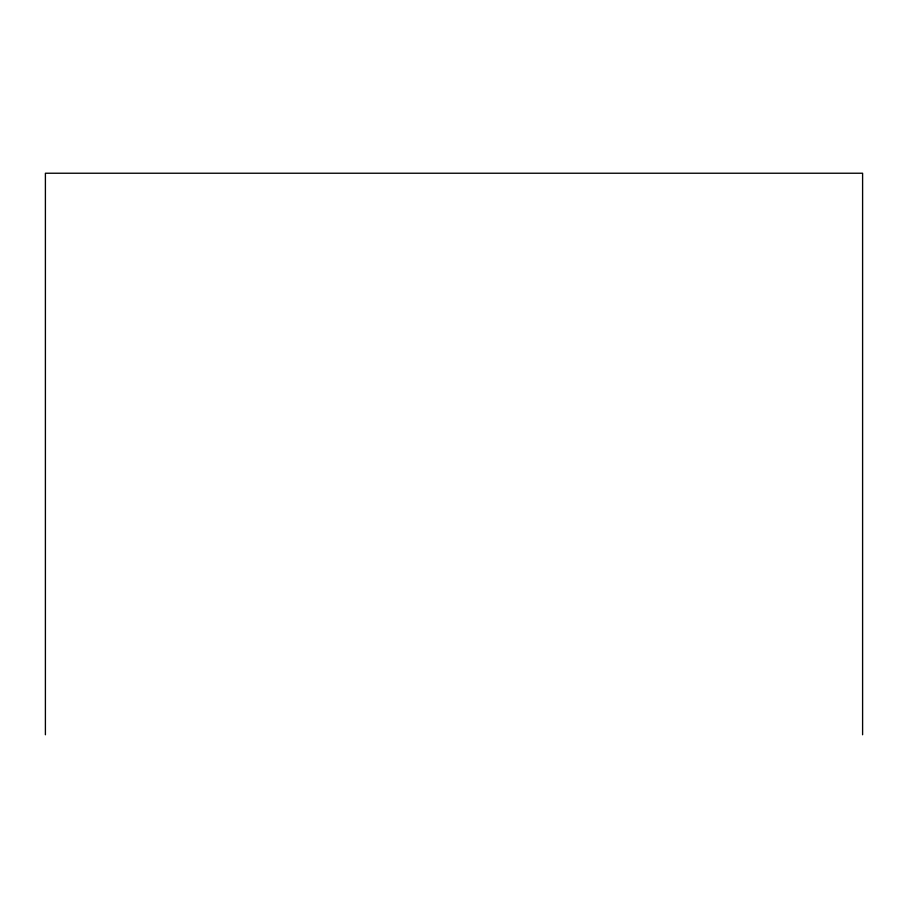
<?xml version="1.0" encoding="UTF-8"?>
<svg xmlns="http://www.w3.org/2000/svg" width="908" height="908" viewBox="0 0 908 908"><rect width="100%" height="100%" fill="white"/><g stroke="black" fill="none" stroke-linecap="round" stroke-linejoin="round"><path stroke-width="1.36" d="M862.6 734.765L862.6 173.235L45.4 173.235L45.4 734.765"/></g></svg>
